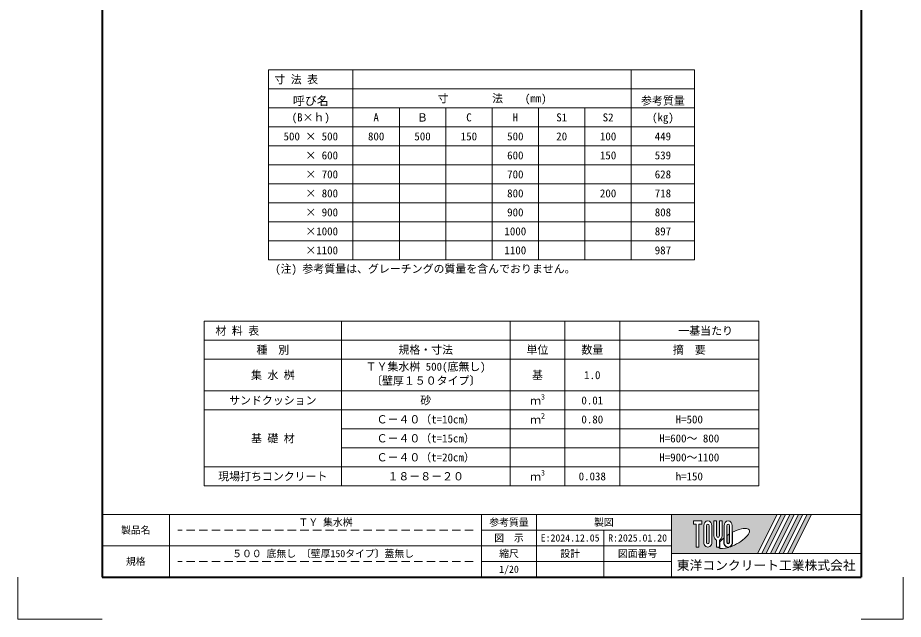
# Model space of a CAD drawing. Units: millimetres at full size; details may follow other scales. Extents: x 77366 to 106166, y -28085 to 6898.
# Drawn here: x 95266 to 99466, y -7265 to -4414 of the extents above; entities that cross this region are included whole.
import ezdxf
from ezdxf.enums import TextEntityAlignment as Align

# ---------------------------------------------------------------- set-up
doc = ezdxf.new("R2010")
doc.units = ezdxf.units.MM
doc.header["$LTSCALE"] = 50
doc.linetypes.add('USER2', pattern=[1.2, 0.8, -0.4])
for name, color, linetype, lineweight in [('Defpoints_2', 8, 'Continuous', 0), ('図枠', 7, 'Continuous', 5), ('寸法・材料表', 7, 'Continuous', 13), ('補助線', 8, 'Continuous', 13)]:
    doc.layers.add(name, color=color, linetype=linetype, lineweight=lineweight)
doc.styles.add('ＭＳ ゴシック', font='')
doc.styles.add('ＭＳ Ｐゴシック', font='')
doc.styles.get('ＭＳ ゴシック').set_extended_font_data('MS Gothic')
doc.styles.get('ＭＳ Ｐゴシック').set_extended_font_data('MS PGothic')

msp = doc.modelspace()

# ---------------------------------------------------------------- hatches: boundary and pattern name
at = {"layer": '図枠'}
h = msp.add_hatch(color=256, dxfattribs=at)
h.paths.add_polyline_path([(98365.8, -6768.36), (98365.8, -6953.98), (98774.17, -6953.98), (98866.98, -6768.36)])
edge = h.paths.add_edge_path(flags=16)
edge.add_ellipse((98662.3, -6882.62), major_axis=(72.73, 40.71), ratio=0.3471473, start_angle=-144.31122, end_angle=72.1899, ccw=False)
edge.add_ellipse((98635.37, -6900.2), major_axis=(0, 24.75), ratio=0.8463542, start_angle=-160.70346, end_angle=-90)
edge.add_line((98656.32, -6900.2), (98656.32, -6853.02))
edge = h.paths.add_edge_path(flags=16)
edge.add_ellipse((98635.37, -6822.14), major_axis=(0, 22.85), ratio=0.8463541, start_angle=-90, end_angle=90, ccw=False)
edge.add_line((98654.7, -6822.14), (98654.7, -6900.2))
edge.add_ellipse((98635.37, -6900.2), major_axis=(0, 22.85), ratio=0.8463541, start_angle=90, end_angle=-90, ccw=False)
edge.add_line((98616.03, -6900.2), (98616.03, -6822.14))
edge = h.paths.add_edge_path(flags=16)
edge.add_line((98641.81, -6822.14), (98641.81, -6900.2))
edge.add_ellipse((98635.37, -6900.2), major_axis=(0, 7.62), ratio=0.8463541, start_angle=90, end_angle=-90, ccw=False)
edge.add_line((98628.92, -6900.2), (98628.92, -6822.14))
edge.add_ellipse((98635.37, -6822.14), major_axis=(0, 7.62), ratio=0.8463541, start_angle=-90, end_angle=90, ccw=False)
edge = h.paths.add_edge_path(flags=16)
edge.add_line((98640.2, -6862.04), (98640.2, -6900.2))
edge.add_ellipse((98635.37, -6900.2), major_axis=(0, 5.71), ratio=0.8463542, start_angle=90, end_angle=-90, ccw=False)
edge.add_line((98630.53, -6900.2), (98630.53, -6868.28))
edge.add_ellipse((98662.3, -6882.62), major_axis=(72.73, 40.71), ratio=0.3471473, start_angle=107.79174, end_angle=126.47132, ccw=False)
edge = h.paths.add_edge_path(flags=16)
edge.add_line((98606.36, -6799.29), (98606.36, -6869.26))
edge.add_ellipse((98587.03, -6869.26), major_axis=(0, 22.85), ratio=0.8463541, start_angle=-163.34117, end_angle=-90, ccw=False)
edge.add_line((98593.47, -6890.8), (98593.47, -6923.04))
edge.add_line((98593.47, -6923.04), (98580.58, -6923.04))
edge.add_line((98580.58, -6923.04), (98580.58, -6890.8))
edge.add_ellipse((98587.03, -6869.26), major_axis=(0, 22.85), ratio=0.8463541, start_angle=90, end_angle=163.34117, ccw=False)
edge.add_line((98567.69, -6869.26), (98567.69, -6799.29))
edge.add_line((98567.69, -6799.29), (98580.58, -6799.29))
edge.add_line((98580.58, -6799.29), (98580.58, -6869.26))
edge.add_ellipse((98587.03, -6869.26), major_axis=(0, 7.62), ratio=0.8463541, start_angle=90, end_angle=-90)
edge.add_line((98593.47, -6869.26), (98593.47, -6799.29))
edge.add_line((98593.47, -6799.29), (98606.36, -6799.29))
edge = h.paths.add_edge_path(flags=16)
edge.add_line((98614.42, -6880.49), (98614.42, -6900.2))
edge.add_ellipse((98635.37, -6900.2), major_axis=(0, 24.75), ratio=0.8463542, start_angle=90, end_angle=-171.54427)
edge.add_ellipse((98662.3, -6882.62), major_axis=(72.73, 40.71), ratio=0.3471473, start_angle=-178.64954, end_angle=-148.29244, ccw=False)
edge.add_line((98590.7, -6924.95), (98595.09, -6924.95))
edge.add_line((98595.09, -6924.95), (98595.09, -6900.81))
edge.add_ellipse((98662.3, -6882.62), major_axis=(72.73, 40.71), ratio=0.3471473, start_angle=148.21912, end_angle=165.90812, ccw=False)
edge = h.paths.add_edge_path(flags=16)
edge.add_ellipse((98538.69, -6822.14), major_axis=(0, 22.85), ratio=0.8463541, start_angle=-90, end_angle=90, ccw=False)
edge.add_line((98558.02, -6822.14), (98558.02, -6900.2))
edge.add_ellipse((98538.69, -6900.2), major_axis=(0, 22.85), ratio=0.8463541, start_angle=90, end_angle=-90, ccw=False)
edge.add_line((98519.35, -6900.2), (98519.35, -6822.14))
edge = h.paths.add_edge_path(flags=16)
edge.add_line((98545.13, -6822.14), (98545.13, -6900.2))
edge.add_ellipse((98538.69, -6900.2), major_axis=(0, 7.62), ratio=0.8463541, start_angle=90, end_angle=-90, ccw=False)
edge.add_line((98532.24, -6900.2), (98532.24, -6822.14))
edge.add_ellipse((98538.69, -6822.14), major_axis=(0, 7.62), ratio=0.8463541, start_angle=-90, end_angle=90, ccw=False)
h.paths.add_polyline_path([(98509.68, -6799.29), (98509.68, -6814.52), (98496.79, -6814.52), (98496.79, -6923.04), (98483.9, -6923.04), (98483.9, -6814.52), (98471.01, -6814.52), (98471.01, -6799.29)], flags=16)
for points in [[(98794.59, -6953.98), (98815.01, -6953.98), (98907.82, -6768.36), (98887.4, -6768.36)], [(98948.66, -6768.36), (98928.24, -6768.36), (98835.43, -6953.98), (98855.85, -6953.98)], [(98989.5, -6768.36), (98969.08, -6768.36), (98876.27, -6953.98), (98896.68, -6953.98)], [(99030.33, -6768.36), (99009.92, -6768.36), (98917.1, -6953.98), (98937.52, -6953.98)]]:
    msp.add_hatch(color=256, dxfattribs=at).paths.add_polyline_path(points)

# ---------------------------------------------------------------- linework, layer by layer
at = {"layer": 'Defpoints_2'}
for p, q in [((96455.8, -4661.45), (98475.8, -4661.45)), ((96455.8, -4661.45), (96455.8, -4751.45)), ((96855.8, -4661.45), (96855.8, -4751.45)), ((98175.8, -4661.45), (98175.8, -4751.45)), ((98475.8, -4661.45), (98475.8, -4751.45)), ((96455.8, -4841.45), (96855.8, -4841.45)), ((98175.8, -4841.45), (98475.8, -4841.45)), ((96855.8, -5021.45), (97515.8, -5021.45)), ((97735.8, -5021.45), (97955.8, -5021.45)), ((96855.8, -5111.45), (97515.8, -5111.45)), ((97735.8, -5111.45), (98175.8, -5111.45)), ((96855.8, -5201.45), (97515.8, -5201.45)), ((97735.8, -5201.45), (97955.8, -5201.45)), ((96855.8, -5291.45), (97515.8, -5291.45)), ((97735.8, -5291.45), (98175.8, -5291.45)), ((96855.8, -5381.45), (97515.8, -5381.45)), ((97735.8, -5381.45), (98175.8, -5381.45)), ((96855.8, -5471.45), (97515.8, -5471.45)), ((97735.8, -5471.45), (98175.8, -5471.45)), ((96150.8, -5853.03), (98780.8, -5853.03)), ((96150.8, -5853.03), (96150.8, -5943.03)), ((96800.8, -5853.03), (96800.8, -5943.03)), ((97600.8, -5853.03), (97600.8, -5943.03)), ((97860.8, -5853.03), (97860.8, -5943.03)), ((98120.8, -5853.03), (98120.8, -5943.03)), ((98780.8, -5853.03), (98780.8, -5943.03)), ((97600.8, -6363.03), (98120.8, -6363.03)), ((97600.8, -6453.03), (98120.8, -6453.03))]:
    msp.add_line(p, q, dxfattribs=at)
at = {"layer": 'Defpoints_2', "color": 7, "lineweight": 13}
for p, q in [((95265.8, -7065.36), (95265.8, -7265.36)), ((99465.8, -7065.36), (99465.8, -7265.36)), ((95665.8, -7265.36), (95265.8, -7265.36)), ((99265.8, -7265.36), (99465.8, -7265.36))]:
    msp.add_line(p, q, dxfattribs=at)
at = {"layer": '図枠', "lineweight": 40}
for p, q in [((95665.8, -1525.36), (95665.8, -7065.36)), ((99265.8, -1525.36), (99265.8, -7065.36)), ((95665.8, -7065.36), (99265.8, -7065.36))]:
    msp.add_line(p, q, dxfattribs=at)
at = {"layer": '図枠', "lineweight": 13}
for p, q in [((99265.8, -6768.36), (95665.8, -6768.36)), ((95985.8, -7065.36), (95985.8, -6768.36)), ((97465.8, -7065.36), (97465.8, -6768.36)), ((97725.8, -7065.36), (97725.8, -6768.36)), ((98365.8, -7065.36), (98365.8, -6768.36)), ((98365.8, -6842.61), (97465.8, -6842.61)), ((98045.8, -7065.36), (98045.8, -6842.61)), ((98365.8, -6916.86), (95665.8, -6916.86)), ((98365.8, -6991.11), (97465.8, -6991.11))]:
    msp.add_line(p, q, dxfattribs=at)
at = {"layer": '図枠'}
for p, q in [((98365.8, -6768.36), (98866.98, -6768.36)), ((98471.01, -6799.29), (98471.01, -6814.52)), ((98471.01, -6799.29), (98509.68, -6799.29)), ((98509.68, -6799.29), (98509.68, -6814.52)), ((98567.69, -6799.29), (98580.58, -6799.29)), ((98567.69, -6869.26), (98567.69, -6799.29)), ((98580.58, -6799.29), (98580.58, -6869.26)), ((98593.47, -6799.29), (98606.36, -6799.29)), ((98593.47, -6869.26), (98593.47, -6799.29)), ((98606.36, -6799.29), (98606.36, -6869.26)), ((98866.98, -6768.36), (98774.17, -6953.98)), ((98887.4, -6768.36), (98794.59, -6953.98)), ((98907.82, -6768.36), (98815.01, -6953.98)), ((98928.24, -6768.36), (98835.43, -6953.98)), ((98948.66, -6768.36), (98855.85, -6953.98)), ((98969.08, -6768.36), (98876.27, -6953.98)), ((98887.4, -6768.36), (98907.82, -6768.36)), ((98989.5, -6768.36), (98896.68, -6953.98)), ((99009.92, -6768.36), (98917.1, -6953.98)), ((98928.24, -6768.36), (98948.66, -6768.36)), ((99030.33, -6768.36), (98937.52, -6953.98)), ((98969.08, -6768.36), (98989.5, -6768.36)), ((99009.92, -6768.36), (99030.33, -6768.36)), ((98483.9, -6814.52), (98471.01, -6814.52)), ((98483.9, -6814.52), (98483.9, -6923.04)), ((98496.79, -6814.52), (98496.79, -6923.04)), ((98509.68, -6814.52), (98496.79, -6814.52)), ((98519.35, -6822.14), (98519.35, -6900.2)), ((98532.24, -6900.2), (98532.24, -6822.14)), ((98545.13, -6822.14), (98545.13, -6900.2)), ((98558.02, -6900.2), (98558.02, -6822.14)), ((98616.03, -6822.14), (98616.03, -6900.2)), ((98628.92, -6900.2), (98628.92, -6822.14)), ((98641.81, -6822.14), (98641.81, -6900.2)), ((98654.7, -6900.2), (98654.7, -6822.14)), ((98614.42, -6880.49), (98614.42, -6900.2)), ((98630.53, -6900.2), (98630.53, -6868.28)), ((98640.2, -6862.04), (98640.2, -6900.2)), ((98656.32, -6900.2), (98656.32, -6853.02)), ((98496.79, -6923.04), (98483.9, -6923.04)), ((98580.58, -6890.8), (98580.58, -6923.04)), ((98593.47, -6923.04), (98580.58, -6923.04)), ((98590.7, -6924.95), (98595.09, -6924.95)), ((98593.47, -6890.8), (98593.47, -6923.04)), ((98595.09, -6900.81), (98595.09, -6924.95)), ((98365.8, -6953.98), (98774.17, -6953.98)), ((98794.59, -6953.98), (98815.01, -6953.98)), ((98835.43, -6953.98), (98855.85, -6953.98)), ((98876.27, -6953.98), (98896.68, -6953.98)), ((98917.1, -6953.98), (98937.52, -6953.98))]:
    msp.add_line(p, q, dxfattribs=at)
at = {"layer": '図枠', "linetype": 'USER2', "lineweight": 9}
for p, q in [((97425.8, -6842.61), (96025.8, -6842.61)), ((97425.8, -6991.11), (96025.8, -6991.11))]:
    msp.add_line(p, q, dxfattribs=at)
at = {"layer": '図枠'}
for centre, major_axis, ratio, start_param, end_param in [((98538.69, -6822.14), (0, 22.85), 0.846354, 4.712389, 7.8539816), ((98635.37, -6822.14), (0, 22.85), 0.846354, 4.712389, 7.8539816), ((98538.69, -6822.14), (0, 7.62), 0.846354, 4.712389, 7.8539816), ((98635.37, -6822.14), (0, 7.62), 0.846354, 4.712389, 7.8539816), ((98662.3, -6882.62), (72.73, 40.71), 0.347147, 4.2621853, 7.7429163), ((98587.03, -6869.26), (0, 22.85), 0.846354, 1.5707963, 2.8017557), ((98587.03, -6869.26), (0, 7.62), 0.846354, 1.5707963, 4.712389), ((98587.03, -6869.26), (0, 22.85), 0.846354, 3.4814296, 4.712389), ((98662.3, -6882.62), (72.73, 40.71), 0.347147, 2.0815197, 2.5155126), ((98662.3, -6882.62), (72.73, 40.71), 0.347147, 1.6817405, 1.8219833), ((98538.69, -6900.2), (0, 22.85), 0.846354, 1.5707963, 4.712389), ((98538.69, -6900.2), (0, 7.62), 0.846354, 1.5707963, 4.712389), ((98662.3, -6882.62), (72.73, 40.71), 0.347147, 3.2093975, 4.2004451), ((98635.37, -6900.2), (0, 24.75), 0.846354, 1.5707963, 3.3154679), ((98635.37, -6900.2), (0, 22.85), 0.846354, 1.5707963, 4.712389), ((98635.37, -6900.2), (0, 7.62), 0.846354, 1.5707963, 4.712389), ((98635.37, -6900.2), (0, 5.71), 0.846354, 1.5707963, 4.712389), ((98635.37, -6900.2), (0, 24.75), 0.846354, 3.5338438, 4.712389)]:
    msp.add_ellipse(centre, major_axis=major_axis, ratio=ratio, start_param=start_param, end_param=end_param, dxfattribs=at)
at = {"layer": '寸法・材料表'}
for p, q in [((96455.8, -4751.45), (98475.8, -4751.45)), ((96455.8, -4751.45), (96455.8, -5561.45)), ((96855.8, -4751.45), (96855.8, -5561.45)), ((98175.8, -4751.45), (98175.8, -5561.45)), ((98475.8, -4751.45), (98475.8, -5561.45)), ((96855.8, -4841.45), (98175.8, -4841.45)), ((97075.8, -4841.45), (97075.8, -5561.45)), ((97295.8, -4841.45), (97295.8, -5561.45)), ((97515.8, -4841.45), (97515.8, -5561.45)), ((97735.8, -4841.45), (97735.8, -5561.45)), ((97955.8, -4841.45), (97955.8, -5561.45)), ((96455.8, -4931.45), (98475.8, -4931.45)), ((96455.8, -5021.45), (96855.8, -5021.45)), ((97515.8, -5021.45), (97735.8, -5021.45)), ((97955.8, -5021.45), (98475.8, -5021.45)), ((96455.8, -5111.45), (96855.8, -5111.45)), ((97515.8, -5111.45), (97735.8, -5111.45)), ((98175.8, -5111.45), (98475.8, -5111.45)), ((96455.8, -5201.45), (96855.8, -5201.45)), ((97515.8, -5201.45), (97735.8, -5201.45)), ((97955.8, -5201.45), (98475.8, -5201.45)), ((96455.8, -5291.45), (96855.8, -5291.45)), ((97515.8, -5291.45), (97735.8, -5291.45)), ((98175.8, -5291.45), (98475.8, -5291.45)), ((96455.8, -5381.45), (96855.8, -5381.45)), ((97515.8, -5381.45), (97735.8, -5381.45)), ((98175.8, -5381.45), (98475.8, -5381.45)), ((96455.8, -5471.45), (96855.8, -5471.45)), ((97515.8, -5471.45), (97735.8, -5471.45)), ((98175.8, -5471.45), (98475.8, -5471.45)), ((96455.8, -5561.45), (98475.8, -5561.45)), ((96150.8, -5943.03), (98780.8, -5943.03)), ((96150.8, -5943.03), (96150.8, -6633.03)), ((96800.8, -5943.03), (96800.8, -6633.03)), ((97600.8, -5943.03), (97600.8, -6633.03)), ((97860.8, -5943.03), (97860.8, -6633.03)), ((98120.8, -5943.03), (98120.8, -6633.03)), ((98780.8, -5943.03), (98780.8, -6633.03)), ((96150.8, -6033.03), (98780.8, -6033.03)), ((96150.8, -6183.03), (98780.8, -6183.03)), ((96150.8, -6273.03), (98780.8, -6273.03)), ((96800.8, -6363.03), (97600.8, -6363.03)), ((98120.8, -6363.03), (98780.8, -6363.03)), ((96800.8, -6453.03), (97600.8, -6453.03)), ((98120.8, -6453.03), (98780.8, -6453.03)), ((96150.8, -6543.03), (98780.8, -6543.03)), ((96150.8, -6633.03), (98780.8, -6633.03))]:
    msp.add_line(p, q, dxfattribs=at)
at = {"layer": '補助線'}
msp.add_line((98365.8, -6953.98), (99265.8, -6953.98), dxfattribs=at)

# ---------------------------------------------------------------- texts
at = {"layer": '図枠', "style": 'ＭＳ ゴシック'}
msp.add_text('(注) 参考質量は、グレーチングの質量を含んでおりません。 ', height=37.98, dxfattribs=at).set_placement((96486.87, -5634.72), align=Align.BOTTOM_LEFT)
for s, height, p in [('ＴＹ 集水桝', 34.18, (96725.8, -6805.48)), ('参考質量', 34.18, (97595.8, -6805.48)), ('製図', 34.18, (98045.8, -6805.48)), ('製品名', 34.18, (95825.8, -6842.61)), ('図\u3000示', 34.18, (97595.8, -6879.73)), ('E:2024.12.05', 34.18, (97885.8, -6879.73)), ('R:2025.01.20', 34.18, (98205.8, -6879.73)), ('規格', 34.18, (95825.8, -6991.11)), ('５００ 底無し 〔壁厚150タイプ〕蓋無し ', 34.18, (96725.8, -6953.98)), ('縮尺', 34.18, (97595.8, -6953.98)), ('設計', 34.18, (97885.8, -6953.98)), ('図面番号', 34.18, (98205.8, -6953.98)), ('1/20', 34.18, (97595.8, -7028.23)), ('東洋コンクリート工業株式会社', 44.43, (98815.8, -7009.67))]:
    msp.add_text(s, height=height, dxfattribs=at).set_placement(p, align=Align.MIDDLE_CENTER)
at = {"layer": '寸法・材料表', "style": 'ＭＳ ゴシック'}
for s, p in [(' 寸 法 表', (96457.3, -4706.45)), ('\u3000材 料 表', (96152, -5898.03))]:
    msp.add_text(s, height=37.98, dxfattribs=at).set_placement(p, align=Align.MIDDLE_LEFT)
at = {"layer": '寸法・材料表', "style": 'ＭＳ Ｐゴシック', "width": 1.05}
msp.add_text('呼び名', height=39.59, dxfattribs=at).set_placement((96655.8, -4839.95), align=Align.BOTTOM_CENTER)
at = {"layer": '寸法・材料表', "style": 'ＭＳ ゴシック'}
for s, p in [('寸        法    (㎜)', (97515.8, -4796.45)), ('(B×ｈ)', (96655.8, -4886.45)), ('A', (96965.8, -4886.45)), ('C', (97405.8, -4886.45)), ('H', (97625.8, -4886.45)), ('S1', (97845.8, -4886.45)), ('S2', (98065.8, -4886.45)), ('(㎏)', (98325.8, -4886.45)), ('500 × 500', (96655.8, -4976.45)), ('800', (96965.8, -4976.45)), ('500', (97185.8, -4976.45)), ('150', (97405.8, -4976.45)), ('500', (97625.8, -4976.45)), ('20', (97845.8, -4976.45)), ('100', (98065.8, -4976.45)), ('449', (98325.8, -4976.45)), ('    × 600', (96655.8, -5066.45)), ('600', (97625.8, -5066.45)), ('150', (98065.8, -5066.45)), ('539', (98325.8, -5066.45)), ('    × 700', (96655.8, -5156.45)), ('700', (97625.8, -5156.45)), ('628', (98325.8, -5156.45)), ('    × 800', (96655.8, -5246.45)), ('800', (97625.8, -5246.45)), ('200', (98065.8, -5246.45)), ('718', (98325.8, -5246.45)), ('    × 900', (96655.8, -5336.45)), ('900', (97625.8, -5336.45)), ('808', (98325.8, -5336.45)), ('    ×1000', (96655.8, -5426.45)), ('1000', (97625.8, -5426.45)), ('897', (98325.8, -5426.45)), ('    ×1100', (96655.8, -5516.45)), ('1100', (97625.8, -5516.45)), ('987', (98325.8, -5516.45)), ('\u3000\u3000\u3000一基当たり', (98450.8, -5898.03)), ('規格・寸法', (97200.8, -5988.03)), ('単位', (97730.8, -5988.03)), ('数量', (97990.8, -5988.03)), ('摘\u3000要', (98450.8, -5988.03)), ('種\u3000別', (96475.8, -5988.03)), ('集 水 桝', (96475.8, -6108.03)), ('基', (97730.8, -6108.03)), ('1.0', (97990.8, -6108.03)), ('サンドクッション', (96475.8, -6228.03)), ('砂', (97200.8, -6228.03)), ('0.01', (97990.8, -6228.03)), ('Ｃ－４０（t=10cm）', (97200.8, -6318.03)), ('0.80', (97990.8, -6318.03)), ('H=500', (98450.8, -6318.03)), ('基 礎 材', (96475.8, -6408.03)), ('Ｃ－４０（t=15cm）', (97200.8, -6408.03)), ('H=600～ 800', (98450.8, -6408.03)), ('Ｃ－４０（t=20cm）', (97200.8, -6498.03)), ('H=900～1100', (98450.8, -6498.03)), ('現場打ちコンクリート', (96475.8, -6588.03)), ('１８－８－２０', (97200.8, -6588.03)), ('0.038', (97990.8, -6588.03)), ('h=150', (98450.8, -6588.03))]:
    msp.add_text(s, height=37.98, dxfattribs=at).set_placement(p, align=Align.MIDDLE_CENTER)
msp.add_text('参考質量', height=37.98, dxfattribs=at).set_placement((98325.8, -4788.15), align=Align.TOP_CENTER)
at = {"layer": '寸法・材料表', "style": 'ＭＳ Ｐゴシック', "width": 1.05}
msp.add_text('B', height=39.59, dxfattribs=at).set_placement((97185.8, -4886.45), align=Align.MIDDLE_CENTER)
at = {"layer": '寸法・材料表', "style": 'ＭＳ ゴシック'}
for s, p in [('ＴＹ集水桝 500(底無し)', (96915.9, -6048.79)), ('〔壁厚１５０タイプ〕', (96941.8, -6115.46))]:
    msp.add_text(s, height=37.98, dxfattribs=at).set_placement(p, align=Align.TOP_LEFT)
for s, height, p in [('3', 26.58, (97747.63, -6232.16)), ('ｍ', 37.98, (97695.83, -6260.16)), ('2', 26.58, (97747.63, -6322.16)), ('ｍ', 37.98, (97695.83, -6350.16)), ('ｍ', 37.98, (97695.83, -6620.16)), ('3', 26.58, (97747.63, -6592.16))]:
    msp.add_text(s, height=height, dxfattribs=at).set_placement(p, align=Align.BOTTOM_LEFT)

doc.saveas('drawing.dxf')
